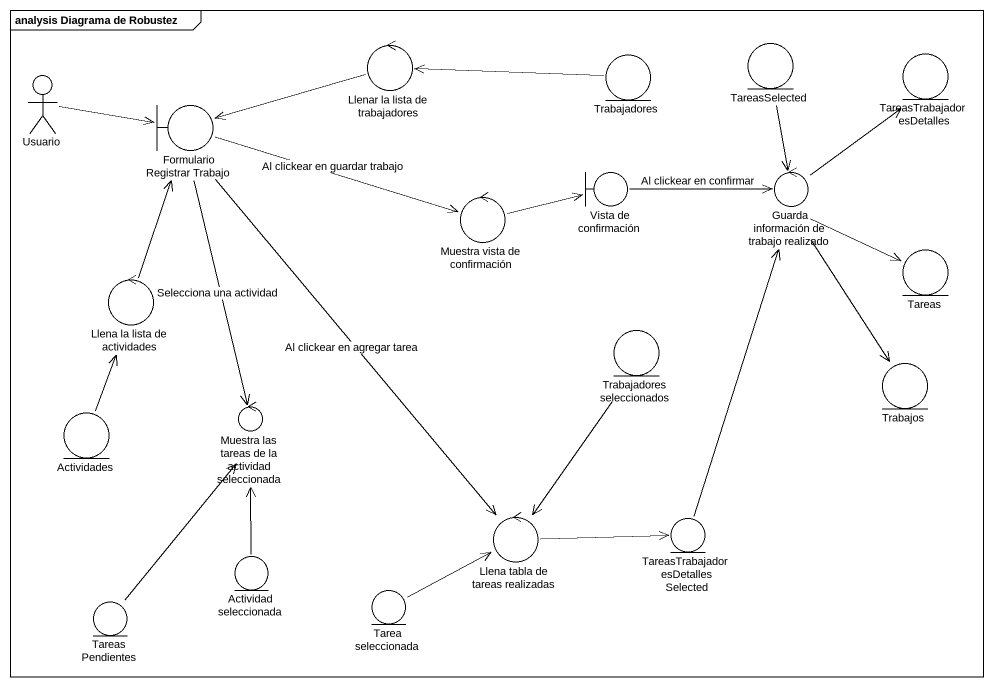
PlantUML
@startuml
mainframe analysis Diagrama de Robustez
control "Llenar la lista de trabajadores" as Llenar_la_lista_de
entity Trabajadores
entity TareasSelected
entity TareasTrabajadoresDetalles
actor Usuario
boundary "Formulario Registrar Trabajo" as Formulario_Registrar_Trabajo
control "Muestra vista de confirmación" as Muestra_vista_de
boundary "Vista de confirmación" as Vista_de_confirmación
control "Guarda información de trabajo realizado" as Guarda_información_de
entity Tareas
control "Llena la lista de actividades" as Llena_la_lista_de
entity "Trabajadores seleccionados" as Trabajadores_seleccionados
entity Trabajos
entity Actividades
control "Muestra las tareas de la actividad seleccionada" as Muestra_las_tareas_de_la
control "Llena tabla de tareas realizadas" as Llena_tabla_de_tareas
entity "TareasTrabajadoresDetallesSelected" as TareasTrabajadoresDetallesSe
entity "Actividad seleccionada" as Actividad_seleccionada
entity "Tareas Pendientes" as Tareas_Pendientes
entity "Tarea seleccionada" as Tarea_seleccionada
Llenar_la_lista_de -left-> Formulario_Registrar_Trabajo
Trabajadores -left-> Llenar_la_lista_de
TareasSelected --> Guarda_información_de
Usuario -right-> Formulario_Registrar_Trabajo
Formulario_Registrar_Trabajo -right-> Muestra_vista_de : Al clickear en guardar trabajo
Formulario_Registrar_Trabajo --> Muestra_las_tareas_de_la : Selecciona una actividad
Formulario_Registrar_Trabajo --> Llena_tabla_de_tareas : Al clickear en agregar tarea
Muestra_vista_de -right-> Vista_de_confirmación
Vista_de_confirmación -right-> Guarda_información_de : Al clickear en confirmar
Guarda_información_de -up-> TareasTrabajadoresDetalles
Guarda_información_de -right-> Tareas
Guarda_información_de --> Trabajos
Llena_la_lista_de -up-> Formulario_Registrar_Trabajo
Trabajadores_seleccionados --> Llena_tabla_de_tareas
Actividades -up-> Llena_la_lista_de
Llena_tabla_de_tareas -right-> TareasTrabajadoresDetallesSe
TareasTrabajadoresDetallesSe -up-> Guarda_información_de
Actividad_seleccionada -up-> Muestra_las_tareas_de_la
Tareas_Pendientes -up-> Muestra_las_tareas_de_la
Tarea_seleccionada -right-> Llena_tabla_de_tareas
@enduml
